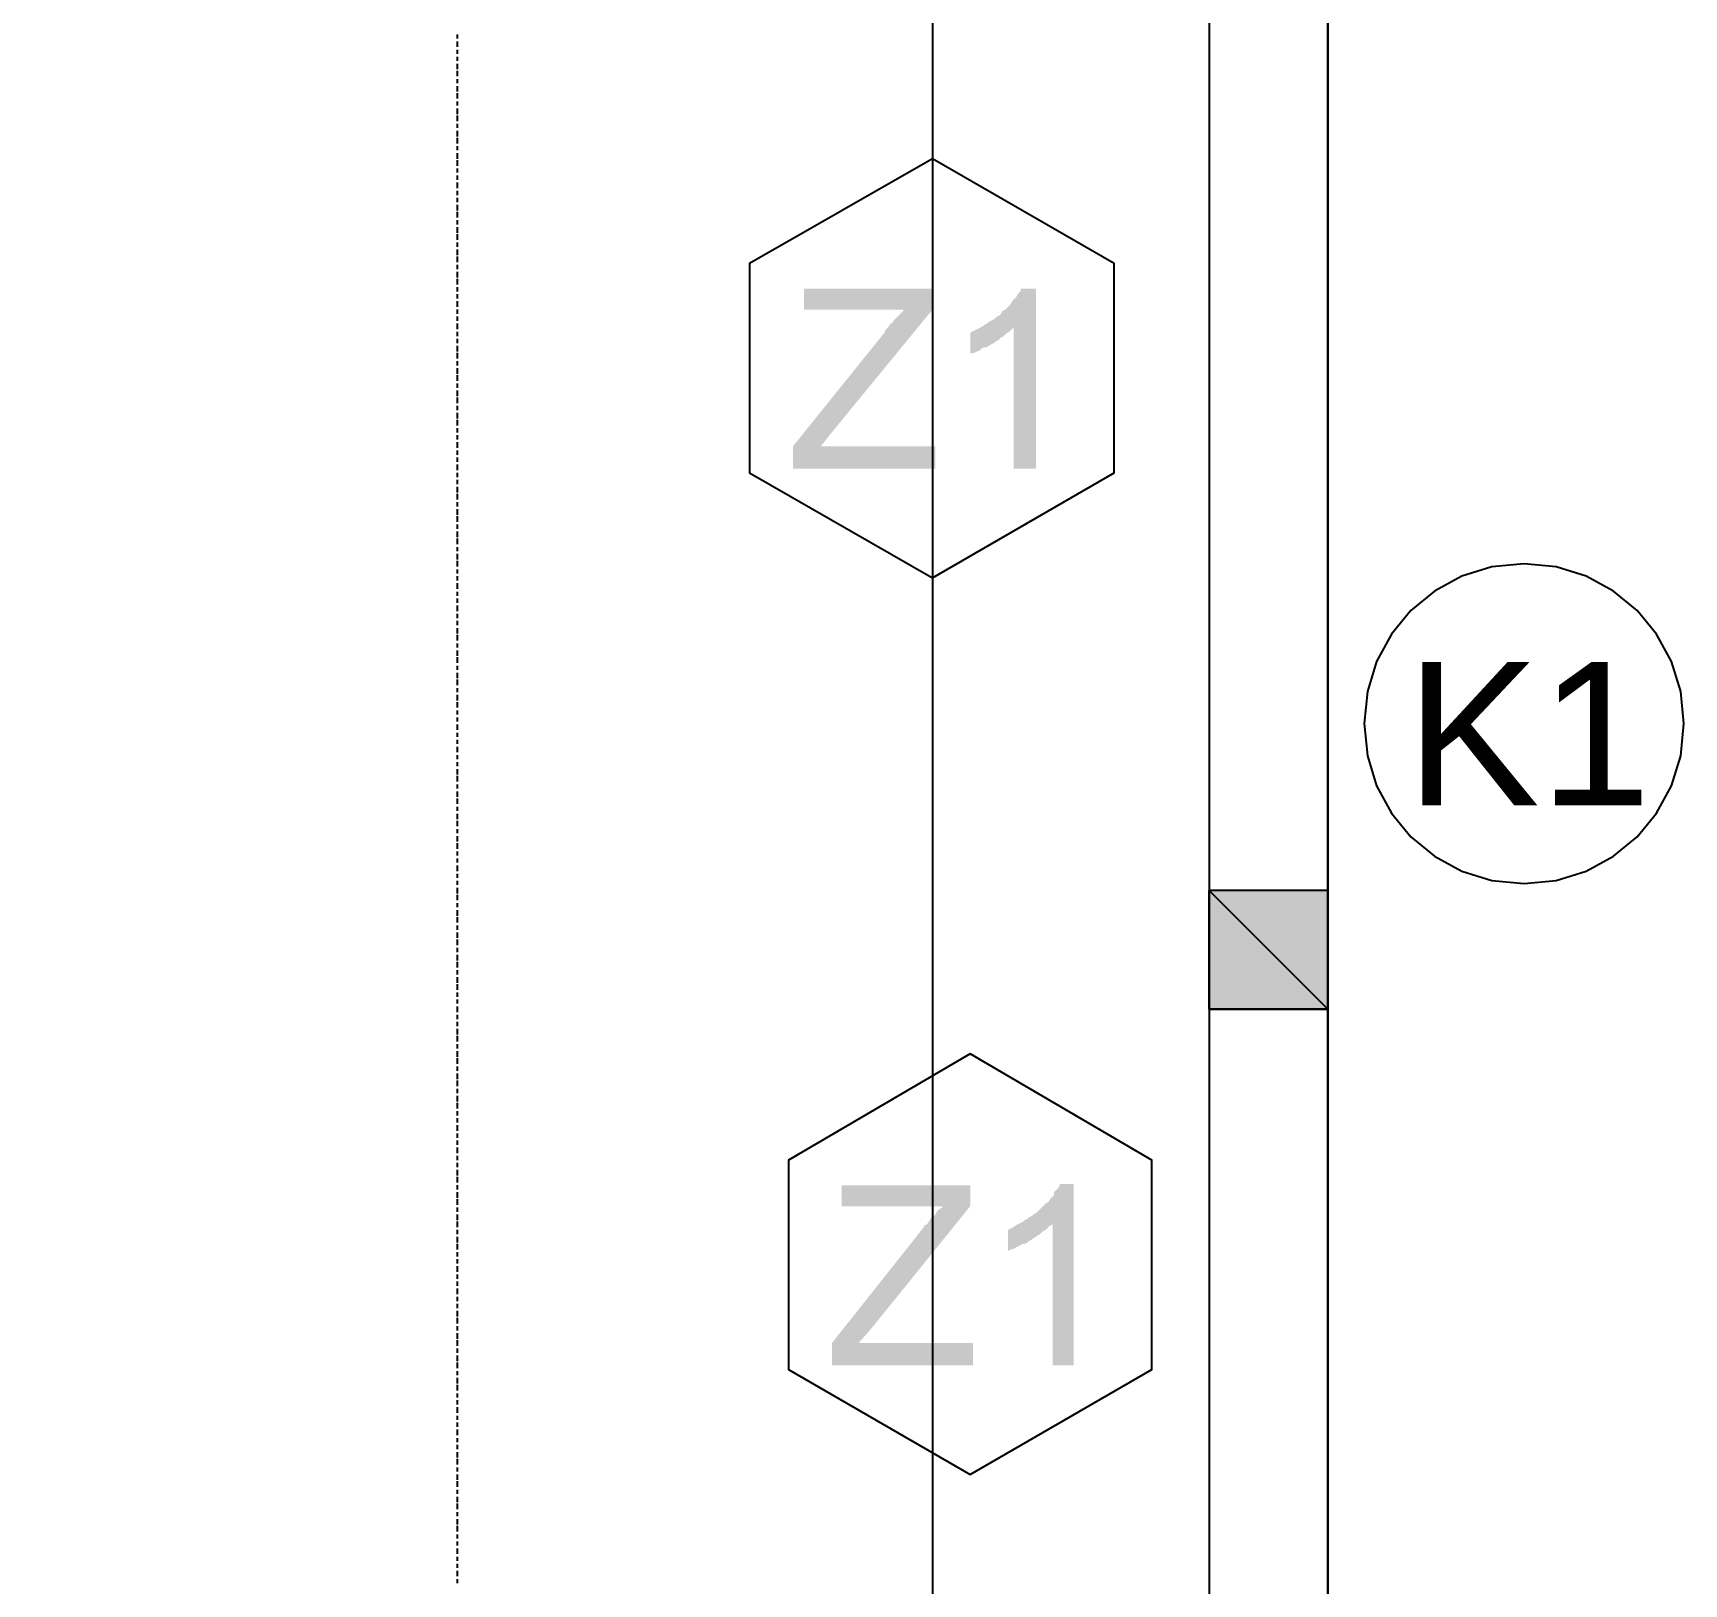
# Model space of a CAD drawing. Header units: metres. Extents: x 2.9 to 42.8, y 1.7 to 28.7.
# Drawn here: x 10.996 to 13.081, y 22.222 to 24.181 of the extents above; entities that cross this region are included whole.
import ezdxf

# ---------------------------------------------------------------- set-up
doc = ezdxf.new("R2010")
doc.units = ezdxf.units.M
for name, color, linetype in [('AMARILLO', 2, 'Continuous'), ('MAGENTA', 6, 'Continuous'), ('NEGRO', 7, 'Continuous'), ('RELLENO_MAGENTA', 6, 'Continuous'), ('RELLENO_NEGRO', 7, 'Continuous'), ('ROJO', 1, 'Continuous'), ('TEXTO', 7, 'Continuous')]:
    doc.layers.add(name, color=color, linetype=linetype)
doc.styles.add('ArialMT', font='arial.ttf')

msp = doc.modelspace()

# ---------------------------------------------------------------- hatches: boundary and pattern name
at = {"layer": 'RELLENO_MAGENTA'}
h = msp.add_hatch(color=256, dxfattribs=at)
h.dxf.hatch_style = 1
h.paths.add_polyline_path([(12.6312, 23.0981), (12.4813, 23.0981), (12.6312, 22.9482), (12.6312, 23.0981)])
h.paths.add_polyline_path([(12.4813, 23.0981), (12.6312, 22.9482), (12.4813, 22.9482), (12.4813, 23.0981)])
at = {"layer": 'RELLENO_NEGRO'}
h = msp.add_hatch(color=256, dxfattribs=at)
h.dxf.hatch_style = 1
h.paths.add_polyline_path([(12.1356, 23.6308), (11.9556, 23.6308), (11.9556, 23.659), (12.0721, 23.8037), (12.0721, 23.8054), (12.0738, 23.8072), (12.0756, 23.809), (12.0791, 23.8143), (12.0809, 23.8143), (12.0826, 23.8178), (12.0844, 23.8196), (12.0862, 23.8213), (12.0897, 23.8248), (12.0915, 23.8266), (12.0932, 23.8284), (12.095, 23.8301), (12.095, 23.8319), (11.9697, 23.8319), (11.9697, 23.8584), (12.132, 23.8584), (12.132, 23.8319), (12.0033, 23.6749), (11.9909, 23.659), (12.1356, 23.659), (12.1356, 23.6308)])
h = msp.add_hatch(color=256, dxfattribs=at)
h.dxf.hatch_style = 1
h.paths.add_polyline_path([(12.2626, 23.6308), (12.2343, 23.6308), (12.2343, 23.809), (12.2326, 23.8072), (12.2308, 23.8054), (12.229, 23.8037), (12.2255, 23.8019), (12.2237, 23.8002), (12.222, 23.7984), (12.2185, 23.7966), (12.2167, 23.7949), (12.2149, 23.7931), (12.2114, 23.7913), (12.2096, 23.7896), (12.2061, 23.7878), (12.2026, 23.786), (12.2008, 23.7843), (12.1973, 23.7843), (12.1938, 23.7825), (12.192, 23.7808), (12.1885, 23.779), (12.1849, 23.7772), (12.1814, 23.7772), (12.1797, 23.7755), (12.1797, 23.8019), (12.1814, 23.8037), (12.1849, 23.8054), (12.1885, 23.8072), (12.192, 23.809), (12.1955, 23.8107), (12.1973, 23.8125), (12.2008, 23.8143), (12.2026, 23.816), (12.2061, 23.8178), (12.2096, 23.8196), (12.2114, 23.8213), (12.2132, 23.8231), (12.2167, 23.8248), (12.2185, 23.8266), (12.2202, 23.8301), (12.2237, 23.8319), (12.2255, 23.8337), (12.2273, 23.8354), (12.229, 23.8372), (12.2308, 23.839), (12.2326, 23.8425), (12.2343, 23.8443), (12.2361, 23.846), (12.2379, 23.8478), (12.2396, 23.8513), (12.2414, 23.8531), (12.2432, 23.8548), (12.2432, 23.8584), (12.2449, 23.8584), (12.2626, 23.8584), (12.2626, 23.6308)])
h = msp.add_hatch(color=256, dxfattribs=at)
h.dxf.hatch_style = 1
h.paths.add_polyline_path([(12.3102, 22.4984), (12.2837, 22.4984), (12.2837, 22.6766), (12.2802, 22.6748), (12.2784, 22.673), (12.2767, 22.6713), (12.2749, 22.6695), (12.2714, 22.6677), (12.2696, 22.666), (12.2678, 22.6642), (12.2643, 22.6624), (12.2626, 22.6607), (12.259, 22.6589), (12.2573, 22.6572), (12.2537, 22.6554), (12.252, 22.6536), (12.2484, 22.6519), (12.2449, 22.6519), (12.2432, 22.6501), (12.2396, 22.6483), (12.2361, 22.6466), (12.2326, 22.6448), (12.2308, 22.6448), (12.2273, 22.643), (12.2273, 22.6695), (12.2308, 22.6713), (12.2343, 22.673), (12.2361, 22.6748), (12.2396, 22.6766), (12.2432, 22.6783), (12.2467, 22.6801), (12.2484, 22.6818), (12.252, 22.6836), (12.2537, 22.6854), (12.2573, 22.6871), (12.259, 22.6889), (12.2626, 22.6907), (12.2643, 22.6924), (12.2661, 22.6942), (12.2696, 22.6977), (12.2714, 22.6995), (12.2731, 22.7012), (12.2749, 22.703), (12.2784, 22.7048), (12.2802, 22.7083), (12.282, 22.7101), (12.2837, 22.7118), (12.2855, 22.7136), (12.2855, 22.7171), (12.2873, 22.7189), (12.289, 22.7207), (12.2908, 22.7224), (12.2925, 22.7259), (12.2925, 22.7277), (12.3102, 22.7277), (12.3102, 22.4984)])
h = msp.add_hatch(color=256, dxfattribs=at)
h.dxf.hatch_style = 1
h.paths.add_polyline_path([(12.1832, 22.4984), (12.005, 22.4984), (12.005, 22.5266), (12.1197, 22.6713), (12.1214, 22.673), (12.1214, 22.6748), (12.125, 22.6766), (12.1285, 22.6818), (12.1303, 22.6854), (12.1338, 22.6871), (12.1356, 22.6889), (12.1373, 22.6924), (12.1391, 22.6942), (12.1408, 22.696), (12.1444, 22.6977), (12.1444, 22.6995), (12.0174, 22.6995), (12.0174, 22.7259), (12.1797, 22.7259), (12.1797, 22.6995), (12.0527, 22.5425), (12.0385, 22.5266), (12.1832, 22.5266), (12.1832, 22.4984)])

# ---------------------------------------------------------------- linework, layer by layer
at = {"layer": 'AMARILLO', "lineweight": -3}
for points in [[(11.5323, 24.1741), (11.5323, 24.1794)], [(11.5323, 24.1635), (11.5323, 24.1706)], [(12.6312, 24.1723), (12.6312, 24.1794)], [(12.6312, 24.1635), (12.6312, 24.1706)], [(11.5323, 24.1547), (11.5323, 24.16)], [(11.5323, 24.1459), (11.5323, 24.1512)], [(12.6312, 24.1547), (12.6312, 24.16)], [(12.6312, 24.1441), (12.6312, 24.1512)], [(11.5323, 24.1353), (11.5323, 24.1423)], [(11.5323, 24.1265), (11.5323, 24.1335)], [(11.5323, 24.1177), (11.5323, 24.1229)], [(12.6312, 24.1353), (12.6312, 24.1423)], [(12.6312, 24.1265), (12.6312, 24.1318)], [(12.6312, 24.1159), (12.6312, 24.1229)], [(11.5323, 24.1071), (11.5323, 24.1141)], [(11.5323, 24.0983), (11.5323, 24.1053)], [(12.6312, 24.1071), (12.6312, 24.1141)], [(12.6312, 24.0983), (12.6312, 24.1035)], [(11.5323, 24.0894), (11.5323, 24.0947)], [(11.5323, 24.0788), (11.5323, 24.0859)], [(12.6312, 24.0894), (12.6312, 24.0947)], [(12.6312, 24.0788), (12.6312, 24.0859)], [(11.5323, 24.07), (11.5323, 24.0771)], [(11.5323, 24.0612), (11.5323, 24.0665)], [(12.6312, 24.07), (12.6312, 24.0753)], [(12.6312, 24.0612), (12.6312, 24.0665)], [(11.5323, 24.0506), (11.5323, 24.0577)], [(11.5323, 24.0418), (11.5323, 24.0489)], [(12.6312, 24.0506), (12.6312, 24.0577)], [(12.6312, 24.0418), (12.6312, 24.0471)], [(11.5323, 24.033), (11.5323, 24.0383)], [(11.5323, 24.0224), (11.5323, 24.0295)], [(11.5323, 24.0136), (11.5323, 24.0206)], [(12.6312, 24.033), (12.6312, 24.0383)], [(12.6312, 24.0224), (12.6312, 24.0295)], [(12.6312, 24.0136), (12.6312, 24.0206)], [(11.5323, 24.0048), (11.5323, 24.0101)], [(11.5323, 23.9959), (11.5323, 24.0012)], [(12.6312, 24.0048), (12.6312, 24.0101)], [(12.6312, 23.9942), (12.6312, 24.0012)], [(11.5323, 23.9854), (11.5323, 23.9924)], [(11.5323, 23.9765), (11.5323, 23.9818)], [(12.6312, 23.9854), (12.6312, 23.9924)], [(12.6312, 23.9765), (12.6312, 23.9818)], [(11.5323, 23.9677), (11.5323, 23.973)], [(11.5323, 23.9571), (11.5323, 23.9642)], [(12.6312, 23.966), (12.6312, 23.973)], [(12.6312, 23.9571), (12.6312, 23.9642)], [(11.5323, 23.9483), (11.5323, 23.9554)], [(11.5323, 23.9395), (11.5323, 23.9448)], [(11.5323, 23.9289), (11.5323, 23.936)], [(12.6312, 23.9483), (12.6312, 23.9536)], [(12.6312, 23.9377), (12.6312, 23.9448)], [(12.6312, 23.9289), (12.6312, 23.936)], [(11.5323, 23.9201), (11.5323, 23.9272)], [(11.5323, 23.9113), (11.5323, 23.9166)], [(12.6312, 23.9201), (12.6312, 23.9254)], [(12.6312, 23.9113), (12.6312, 23.9166)], [(11.5323, 23.9007), (11.5323, 23.9078)], [(11.5323, 23.8919), (11.5323, 23.8989)], [(12.6312, 23.9007), (12.6312, 23.9078)], [(12.6312, 23.8919), (12.6312, 23.8972)], [(11.5323, 23.8831), (11.5323, 23.8883)], [(11.5323, 23.8725), (11.5323, 23.8795)], [(12.6312, 23.8831), (12.6312, 23.8883)], [(12.6312, 23.8725), (12.6312, 23.8795)], [(11.5323, 23.8637), (11.5323, 23.8707)], [(11.5323, 23.8548), (11.5323, 23.8601)], [(12.6312, 23.8637), (12.6312, 23.8689)], [(12.6312, 23.8548), (12.6312, 23.8601)], [(11.5323, 23.846), (11.5323, 23.8513)], [(11.5323, 23.8354), (11.5323, 23.8425)], [(11.5323, 23.8266), (11.5323, 23.8319)], [(12.6312, 23.8443), (12.6312, 23.8513)], [(12.6312, 23.8354), (12.6312, 23.8425)], [(12.6312, 23.8266), (12.6312, 23.8319)], [(11.5323, 23.8178), (11.5323, 23.8231)], [(11.5323, 23.8072), (11.5323, 23.8143)], [(12.6312, 23.816), (12.6312, 23.8231)], [(12.6312, 23.8072), (12.6312, 23.8143)], [(11.5323, 23.7984), (11.5323, 23.8037)], [(11.5323, 23.7896), (11.5323, 23.7949)], [(12.6312, 23.7984), (12.6312, 23.8037)], [(12.6312, 23.7878), (12.6312, 23.7949)], [(11.5323, 23.779), (11.5323, 23.786)], [(11.5323, 23.7702), (11.5323, 23.7772)], [(12.6312, 23.779), (12.6312, 23.786)], [(12.6312, 23.7702), (12.6312, 23.7755)], [(11.5323, 23.7613), (11.5323, 23.7666)], [(11.5323, 23.7508), (11.5323, 23.7578)], [(11.5323, 23.7419), (11.5323, 23.749)], [(12.6312, 23.7596), (12.6312, 23.7666)], [(12.6312, 23.7508), (12.6312, 23.7578)], [(11.5323, 23.7331), (11.5323, 23.7384)], [(11.5323, 23.7225), (11.5323, 23.7296)], [(12.6312, 23.7419), (12.6312, 23.7472)], [(12.6312, 23.7331), (12.6312, 23.7384)], [(12.6312, 23.7225), (12.6312, 23.7296)], [(11.5323, 23.7137), (11.5323, 23.7208)], [(11.5323, 23.7049), (11.5323, 23.7102)], [(12.6312, 23.7137), (12.6312, 23.719)], [(12.6312, 23.7049), (12.6312, 23.7102)], [(11.5323, 23.6943), (11.5323, 23.7014)], [(11.5323, 23.6855), (11.5323, 23.6926)], [(12.6312, 23.6943), (12.6312, 23.7014)], [(12.6312, 23.6855), (12.6312, 23.6908)], [(11.5323, 23.6767), (11.5323, 23.682)], [(11.5323, 23.6679), (11.5323, 23.6732)], [(11.5323, 23.6573), (11.5323, 23.6643)], [(12.6312, 23.6767), (12.6312, 23.682)], [(12.6312, 23.6661), (12.6312, 23.6732)], [(12.6312, 23.6573), (12.6312, 23.6643)], [(11.5323, 23.6485), (11.5323, 23.6537)], [(11.5323, 23.6396), (11.5323, 23.6449)], [(12.6312, 23.6485), (12.6312, 23.6537)], [(12.6312, 23.6379), (12.6312, 23.6449)], [(11.5323, 23.6291), (11.5323, 23.6361)], [(11.5323, 23.6202), (11.5323, 23.6255)], [(12.6312, 23.6291), (12.6312, 23.6361)], [(12.6312, 23.6202), (12.6312, 23.6255)], [(11.5323, 23.6114), (11.5323, 23.6167)], [(11.5323, 23.6008), (11.5323, 23.6079)], [(12.6312, 23.6097), (12.6312, 23.6167)], [(12.6312, 23.6008), (12.6312, 23.6079)], [(11.5323, 23.592), (11.5323, 23.5991)], [(11.5323, 23.5832), (11.5323, 23.5885)], [(12.6312, 23.592), (12.6312, 23.5973)], [(12.6312, 23.5814), (12.6312, 23.5885)], [(11.5323, 23.5726), (11.5323, 23.5797)], [(11.5323, 23.5638), (11.5323, 23.5708)], [(11.5323, 23.555), (11.5323, 23.5603)], [(12.6312, 23.5726), (12.6312, 23.5797)], [(12.6312, 23.5638), (12.6312, 23.5691)], [(12.6312, 23.555), (12.6312, 23.5603)], [(11.5323, 23.5444), (11.5323, 23.5514)], [(11.5323, 23.5356), (11.5323, 23.5426)], [(12.6312, 23.5444), (12.6312, 23.5514)], [(12.6312, 23.5356), (12.6312, 23.5409)], [(11.5323, 23.5268), (11.5323, 23.532)], [(11.5323, 23.5162), (11.5323, 23.5232)], [(12.6312, 23.5268), (12.6312, 23.532)], [(12.6312, 23.5162), (12.6312, 23.5232)], [(11.5323, 23.5073), (11.5323, 23.5144)], [(11.5323, 23.4985), (11.5323, 23.5038)], [(12.6312, 23.5073), (12.6312, 23.5144)], [(12.6312, 23.4985), (12.6312, 23.5038)], [(11.5323, 23.4897), (11.5323, 23.495)], [(11.5323, 23.4791), (11.5323, 23.4862)], [(12.6312, 23.4879), (12.6312, 23.495)], [(12.6312, 23.4791), (12.6312, 23.4862)], [(11.5323, 23.4703), (11.5323, 23.4756)], [(11.5323, 23.4615), (11.5323, 23.4668)], [(11.5323, 23.4509), (11.5323, 23.458)], [(12.6312, 23.4703), (12.6312, 23.4756)], [(12.6312, 23.4597), (12.6312, 23.4668)], [(12.6312, 23.4509), (12.6312, 23.458)], [(11.5323, 23.4421), (11.5323, 23.4474)], [(11.5323, 23.4333), (11.5323, 23.4386)], [(12.6312, 23.4421), (12.6312, 23.4474)], [(12.6312, 23.4315), (12.6312, 23.4386)], [(11.5323, 23.4227), (11.5323, 23.4297)], [(11.5323, 23.4139), (11.5323, 23.4209)], [(12.6312, 23.4227), (12.6312, 23.4297)], [(12.6312, 23.4139), (12.6312, 23.4192)], [(11.5323, 23.405), (11.5323, 23.4103)], [(11.5323, 23.3945), (11.5323, 23.4015)], [(12.6312, 23.4033), (12.6312, 23.4103)], [(12.6312, 23.3945), (12.6312, 23.4015)], [(11.5323, 23.3856), (11.5323, 23.3927)], [(11.5323, 23.3768), (11.5323, 23.3821)], [(11.5323, 23.3662), (11.5323, 23.3733)], [(12.6312, 23.3856), (12.6312, 23.3909)], [(12.6312, 23.3768), (12.6312, 23.3821)], [(12.6312, 23.3662), (12.6312, 23.3733)], [(11.5323, 23.3574), (11.5323, 23.3645)], [(11.5323, 23.3486), (11.5323, 23.3539)], [(12.6312, 23.3574), (12.6312, 23.3627)], [(12.6312, 23.3486), (12.6312, 23.3539)], [(11.5323, 23.338), (11.5323, 23.3451)], [(11.5323, 23.3292), (11.5323, 23.3362)], [(12.6312, 23.338), (12.6312, 23.3451)], [(12.6312, 23.3292), (12.6312, 23.3362)], [(11.5323, 23.3204), (11.5323, 23.3257)], [(11.5323, 23.3116), (11.5323, 23.3168)], [(12.6312, 23.3204), (12.6312, 23.3257)], [(12.6312, 23.3098), (12.6312, 23.3168)], [(11.5323, 23.301), (11.5323, 23.308)], [(11.5323, 23.2922), (11.5323, 23.2974)], [(12.6312, 23.301), (12.6312, 23.308)], [(12.6312, 23.2922), (12.6312, 23.2974)], [(11.5323, 23.2833), (11.5323, 23.2886)], [(11.5323, 23.2728), (11.5323, 23.2798)], [(11.5323, 23.2639), (11.5323, 23.2692)], [(12.6312, 23.2816), (12.6312, 23.2886)], [(12.6312, 23.2728), (12.6312, 23.2798)], [(12.6312, 23.2639), (12.6312, 23.2692)], [(11.5323, 23.2551), (11.5323, 23.2604)], [(11.5323, 23.2445), (11.5323, 23.2516)], [(12.6312, 23.2533), (12.6312, 23.2604)], [(12.6312, 23.2445), (12.6312, 23.2516)], [(11.5323, 23.2357), (11.5323, 23.2428)], [(11.5323, 23.2269), (11.5323, 23.2322)], [(12.6312, 23.2357), (12.6312, 23.241)], [(12.6312, 23.2251), (12.6312, 23.2322)], [(11.5323, 23.2163), (11.5323, 23.2234)], [(11.5323, 23.2075), (11.5323, 23.2145)], [(12.6312, 23.2163), (12.6312, 23.2234)], [(12.6312, 23.2075), (12.6312, 23.2128)], [(11.5323, 23.1987), (11.5323, 23.204)], [(11.5323, 23.1881), (11.5323, 23.1951)], [(11.5323, 23.1793), (11.5323, 23.1863)], [(12.6312, 23.1987), (12.6312, 23.204)], [(12.6312, 23.1881), (12.6312, 23.1951)], [(11.5323, 23.1704), (11.5323, 23.1757)], [(11.5323, 23.1599), (11.5323, 23.1669)], [(12.6312, 23.1793), (12.6312, 23.1846)], [(12.6312, 23.1704), (12.6312, 23.1757)], [(12.6312, 23.1599), (12.6312, 23.1669)], [(11.5323, 23.151), (11.5323, 23.1581)], [(11.5323, 23.1422), (11.5323, 23.1475)], [(12.6312, 23.151), (12.6312, 23.1581)], [(12.6312, 23.1422), (12.6312, 23.1475)], [(11.5323, 23.1334), (11.5323, 23.1387)], [(11.5323, 23.1228), (11.5323, 23.1299)], [(12.6312, 23.1316), (12.6312, 23.1387)], [(12.6312, 23.1228), (12.6312, 23.1299)], [(11.5323, 23.114), (11.5323, 23.1193)], [(11.5323, 23.1052), (11.5323, 23.1105)], [(11.5323, 23.0946), (11.5323, 23.1017)], [(12.6312, 23.114), (12.6312, 23.1193)], [(12.6312, 23.1034), (12.6312, 23.1105)], [(12.6312, 23.0946), (12.6312, 23.1017)], [(11.5323, 23.0858), (11.5323, 23.0928)], [(11.5323, 23.077), (11.5323, 23.0822)], [(12.6312, 23.0858), (12.6312, 23.0911)], [(12.6312, 23.0752), (12.6312, 23.0822)], [(11.5323, 23.0664), (11.5323, 23.0734)], [(11.5323, 23.0576), (11.5323, 23.0646)], [(12.6312, 23.0664), (12.6312, 23.0734)], [(12.6312, 23.0576), (12.6312, 23.0628)], [(11.5323, 23.0487), (11.5323, 23.054)], [(11.5323, 23.0382), (11.5323, 23.0452)], [(12.6312, 23.0487), (12.6312, 23.054)], [(12.6312, 23.0382), (12.6312, 23.0452)], [(11.5323, 23.0293), (11.5323, 23.0364)], [(11.5323, 23.0205), (11.5323, 23.0258)], [(12.6312, 23.0293), (12.6312, 23.0346)], [(12.6312, 23.0205), (12.6312, 23.0258)], [(11.5323, 23.0099), (11.5323, 23.017)], [(11.5323, 23.0011), (11.5323, 23.0082)], [(11.5323, 22.9923), (11.5323, 22.9976)], [(12.6312, 23.0099), (12.6312, 23.017)], [(12.6312, 23.0011), (12.6312, 23.0064)], [(12.6312, 22.9923), (12.6312, 22.9976)], [(11.5323, 22.9817), (11.5323, 22.9888)], [(11.5323, 22.9729), (11.5323, 22.9799)], [(12.6312, 22.9817), (12.6312, 22.9888)], [(12.6312, 22.9729), (12.6312, 22.9799)], [(11.5323, 22.9641), (11.5323, 22.9694)], [(11.5323, 22.9553), (11.5323, 22.9605)], [(12.6312, 22.9641), (12.6312, 22.9694)], [(12.6312, 22.9535), (12.6312, 22.9605)], [(11.5323, 22.9447), (11.5323, 22.9517)], [(11.5323, 22.9358), (11.5323, 22.9411)], [(12.6312, 22.9447), (12.6312, 22.9517)], [(12.6312, 22.9358), (12.6312, 22.9411)], [(11.5323, 22.927), (11.5323, 22.9323)], [(11.5323, 22.9164), (11.5323, 22.9235)], [(11.5323, 22.9076), (11.5323, 22.9147)], [(12.6312, 22.9253), (12.6312, 22.9323)], [(12.6312, 22.9164), (12.6312, 22.9235)], [(11.5323, 22.8988), (11.5323, 22.9041)], [(11.5323, 22.8882), (11.5323, 22.8953)], [(12.6312, 22.9076), (12.6312, 22.9129)], [(12.6312, 22.897), (12.6312, 22.9041)], [(12.6312, 22.8882), (12.6312, 22.8953)], [(11.5323, 22.8794), (11.5323, 22.8865)], [(11.5323, 22.8706), (11.5323, 22.8759)], [(12.6312, 22.8794), (12.6312, 22.8847)], [(12.6312, 22.8706), (12.6312, 22.8759)], [(11.5323, 22.86), (11.5323, 22.8671)], [(11.5323, 22.8512), (11.5323, 22.8582)], [(12.6312, 22.86), (12.6312, 22.8671)], [(12.6312, 22.8512), (12.6312, 22.8565)], [(11.5323, 22.8424), (11.5323, 22.8477)], [(11.5323, 22.8318), (11.5323, 22.8388)], [(12.6312, 22.8424), (12.6312, 22.8477)], [(12.6312, 22.8318), (12.6312, 22.8388)], [(11.5323, 22.823), (11.5323, 22.83)], [(11.5323, 22.8141), (11.5323, 22.8194)], [(11.5323, 22.8053), (11.5323, 22.8106)], [(12.6312, 22.823), (12.6312, 22.8283)], [(12.6312, 22.8141), (12.6312, 22.8194)], [(12.6312, 22.8036), (12.6312, 22.8106)], [(11.5323, 22.7947), (11.5323, 22.8018)], [(11.5323, 22.7859), (11.5323, 22.7912)], [(12.6312, 22.7947), (12.6312, 22.8018)], [(12.6312, 22.7859), (12.6312, 22.7912)], [(11.5323, 22.7771), (11.5323, 22.7824)], [(11.5323, 22.7665), (11.5323, 22.7736)], [(12.6312, 22.7753), (12.6312, 22.7824)], [(12.6312, 22.7665), (12.6312, 22.7736)], [(11.5323, 22.7577), (11.5323, 22.763)], [(11.5323, 22.7489), (11.5323, 22.7542)], [(12.6312, 22.7577), (12.6312, 22.763)], [(12.6312, 22.7471), (12.6312, 22.7542)], [(11.5323, 22.7383), (11.5323, 22.7453)], [(11.5323, 22.7295), (11.5323, 22.7365)], [(12.6312, 22.7383), (12.6312, 22.7453)], [(12.6312, 22.7295), (12.6312, 22.7348)], [(11.5323, 22.7207), (11.5323, 22.7259)], [(11.5323, 22.7101), (11.5323, 22.7171)], [(11.5323, 22.7012), (11.5323, 22.7083)], [(12.6312, 22.7189), (12.6312, 22.7259)], [(12.6312, 22.7101), (12.6312, 22.7171)], [(12.6312, 22.7012), (12.6312, 22.7065)], [(11.5323, 22.6924), (11.5323, 22.6977)], [(11.5323, 22.6818), (11.5323, 22.6889)], [(12.6312, 22.6924), (12.6312, 22.6977)], [(12.6312, 22.6818), (12.6312, 22.6889)], [(11.5323, 22.673), (11.5323, 22.6801)], [(11.5323, 22.6642), (11.5323, 22.6695)], [(12.6312, 22.673), (12.6312, 22.6783)], [(12.6312, 22.6642), (12.6312, 22.6695)], [(11.5323, 22.6536), (11.5323, 22.6607)], [(11.5323, 22.6448), (11.5323, 22.6519)], [(12.6312, 22.6536), (12.6312, 22.6607)], [(12.6312, 22.6448), (12.6312, 22.6501)], [(11.5323, 22.636), (11.5323, 22.6413)], [(11.5323, 22.6272), (11.5323, 22.6325)], [(11.5323, 22.6166), (11.5323, 22.6236)], [(12.6312, 22.636), (12.6312, 22.6413)], [(12.6312, 22.6254), (12.6312, 22.6325)], [(12.6312, 22.6166), (12.6312, 22.6236)], [(11.5323, 22.6078), (11.5323, 22.6131)], [(11.5323, 22.5989), (11.5323, 22.6042)], [(12.6312, 22.6078), (12.6312, 22.6131)], [(12.6312, 22.5972), (12.6312, 22.6042)], [(11.5323, 22.5884), (11.5323, 22.5954)], [(11.5323, 22.5795), (11.5323, 22.5848)], [(12.6312, 22.5884), (12.6312, 22.5954)], [(12.6312, 22.5795), (12.6312, 22.5848)], [(11.5323, 22.5707), (11.5323, 22.576)], [(11.5323, 22.5601), (11.5323, 22.5672)], [(12.6312, 22.569), (12.6312, 22.576)], [(12.6312, 22.5601), (12.6312, 22.5672)], [(11.5323, 22.5513), (11.5323, 22.5584)], [(11.5323, 22.5425), (11.5323, 22.5478)], [(11.5323, 22.5319), (11.5323, 22.539)], [(12.6312, 22.5513), (12.6312, 22.5566)], [(12.6312, 22.5407), (12.6312, 22.5478)], [(12.6312, 22.5319), (12.6312, 22.539)], [(11.5323, 22.5231), (11.5323, 22.5302)], [(11.5323, 22.5143), (11.5323, 22.5196)], [(12.6312, 22.5231), (12.6312, 22.5284)], [(12.6312, 22.5143), (12.6312, 22.5196)], [(11.5323, 22.5037), (11.5323, 22.5108)], [(11.5323, 22.4949), (11.5323, 22.5019)], [(12.6312, 22.5037), (12.6312, 22.5108)], [(12.6312, 22.4949), (12.6312, 22.5002)], [(11.5323, 22.4861), (11.5323, 22.4913)], [(11.5323, 22.4755), (11.5323, 22.4825)], [(12.6312, 22.4861), (12.6312, 22.4913)], [(12.6312, 22.4755), (12.6312, 22.4825)], [(11.5323, 22.4667), (11.5323, 22.4737)], [(11.5323, 22.4578), (11.5323, 22.4631)], [(12.6312, 22.4667), (12.6312, 22.4737)], [(12.6312, 22.4578), (12.6312, 22.4631)], [(11.5323, 22.449), (11.5323, 22.4543)], [(11.5323, 22.4384), (11.5323, 22.4455)], [(11.5323, 22.4296), (11.5323, 22.4349)], [(12.6312, 22.4472), (12.6312, 22.4543)], [(12.6312, 22.4384), (12.6312, 22.4455)], [(12.6312, 22.4296), (12.6312, 22.4349)], [(11.5323, 22.4208), (11.5323, 22.4261)], [(11.5323, 22.4102), (11.5323, 22.4173)], [(12.6312, 22.419), (12.6312, 22.4261)], [(12.6312, 22.4102), (12.6312, 22.4173)], [(11.5323, 22.4014), (11.5323, 22.4067)], [(11.5323, 22.3926), (11.5323, 22.3979)], [(12.6312, 22.4014), (12.6312, 22.4067)], [(12.6312, 22.3908), (12.6312, 22.3979)], [(11.5323, 22.382), (11.5323, 22.389)], [(11.5323, 22.3732), (11.5323, 22.3802)], [(12.6312, 22.382), (12.6312, 22.389)], [(12.6312, 22.3732), (12.6312, 22.3785)], [(11.5323, 22.3643), (11.5323, 22.3696)], [(11.5323, 22.3538), (11.5323, 22.3608)], [(11.5323, 22.3449), (11.5323, 22.352)], [(12.6312, 22.3626), (12.6312, 22.3696)], [(12.6312, 22.3538), (12.6312, 22.3608)], [(11.5323, 22.3361), (11.5323, 22.3414)], [(11.5323, 22.3255), (11.5323, 22.3326)], [(12.6312, 22.3449), (12.6312, 22.3502)], [(12.6312, 22.3361), (12.6312, 22.3414)], [(12.6312, 22.3255), (12.6312, 22.3326)], [(11.5323, 22.3167), (11.5323, 22.3238)], [(11.5323, 22.3079), (11.5323, 22.3132)], [(12.6312, 22.3167), (12.6312, 22.322)], [(12.6312, 22.3079), (12.6312, 22.3132)], [(11.5323, 22.2973), (11.5323, 22.3044)], [(11.5323, 22.2885), (11.5323, 22.2956)], [(12.6312, 22.2973), (12.6312, 22.3044)], [(12.6312, 22.2885), (12.6312, 22.2956)], [(11.5323, 22.2797), (11.5323, 22.285)], [(11.5323, 22.2709), (11.5323, 22.2762)], [(11.5323, 22.2603), (11.5323, 22.2673)], [(12.6312, 22.2797), (12.6312, 22.285)], [(12.6312, 22.2691), (12.6312, 22.2762)], [(12.6312, 22.2603), (12.6312, 22.2673)], [(11.5323, 22.2515), (11.5323, 22.2568)], [(11.5323, 22.2426), (11.5323, 22.2479)], [(12.6312, 22.2515), (12.6312, 22.2568)], [(12.6312, 22.2409), (12.6312, 22.2479)], [(11.5323, 22.2321), (11.5323, 22.2391)], [(11.5323, 22.2232), (11.5323, 22.2285)], [(12.6312, 22.2321), (12.6312, 22.2391)], [(12.6312, 22.2232), (12.6312, 22.2285)]]:
    msp.add_lwpolyline(points, dxfattribs=at)
at = {"layer": 'MAGENTA', "lineweight": -3}
for points in [[(12.6312, 23.0981), (12.4813, 23.0981), (12.6312, 22.9482)], [(12.4813, 23.0981), (12.6312, 22.9482), (12.4813, 22.9482)], [(12.4813, 23.0981), (12.4813, 22.9482), (12.6312, 22.9482), (12.6312, 23.0981)]]:
    msp.add_lwpolyline(points, close=True, dxfattribs=at)
at = {"layer": 'NEGRO', "lineweight": -3}
for points in [[(4.7819, 25.975), (12.4813, 25.975), (12.4813, 21.8246), (12.6312, 21.8246), (12.6312, 26.125), (4.632, 26.125), (4.632, 6.1242), (4.7819, 6.1242)], [(4.632, 6.1242), (4.632, 26.125), (12.6312, 26.125), (12.6312, 6.1242)], [(12.132, 24.0224), (11.901, 23.8901), (11.901, 23.6255), (12.132, 23.4932), (12.3613, 23.6255), (12.3613, 23.8901)], [(12.1797, 22.8918), (11.9503, 22.7577), (11.9503, 22.4931), (12.1797, 22.3608), (12.409, 22.4931), (12.409, 22.7577)]]:
    msp.add_lwpolyline(points, close=True, dxfattribs=at)
for points in [[(4.632, 6.1242), (4.632, 26.125), (12.6312, 26.125), (12.6312, 21.8246)], [(5.1312, 6.1242), (5.1312, 25.6258), (12.132, 25.6258), (12.132, 21.8246)]]:
    msp.add_lwpolyline(points, dxfattribs=at)
at = {"layer": 'ROJO', "lineweight": -3}
msp.add_lwpolyline([(13.081, 23.3089), (13.0769, 23.3496), (13.0651, 23.3875), (13.0465, 23.4218), (13.0218, 23.4517), (12.992, 23.4764), (12.9576, 23.495), (12.9197, 23.5068), (12.879, 23.5109), (12.8383, 23.5068), (12.8004, 23.495), (12.7661, 23.4764), (12.7362, 23.4517), (12.7116, 23.4218), (12.6929, 23.3875), (12.6812, 23.3496), (12.6771, 23.3089), (12.6812, 23.2682), (12.6929, 23.2303), (12.7116, 23.196), (12.7362, 23.1661), (12.7661, 23.1414), (12.8004, 23.1228), (12.8383, 23.111), (12.879, 23.1069), (12.9197, 23.111), (12.9576, 23.1228), (12.992, 23.1414), (13.0218, 23.1661), (13.0465, 23.196), (13.0651, 23.2303), (13.0769, 23.2682)], close=True, dxfattribs=at)

# ---------------------------------------------------------------- texts
at = {"layer": 'TEXTO', "color": 1, "true_color": 0xff0000, "style": 'ArialMT'}
msp.add_text('K1', height=0.1811, dxfattribs=at).set_placement((12.73, 23.2057))

doc.saveas('drawing.dxf')
